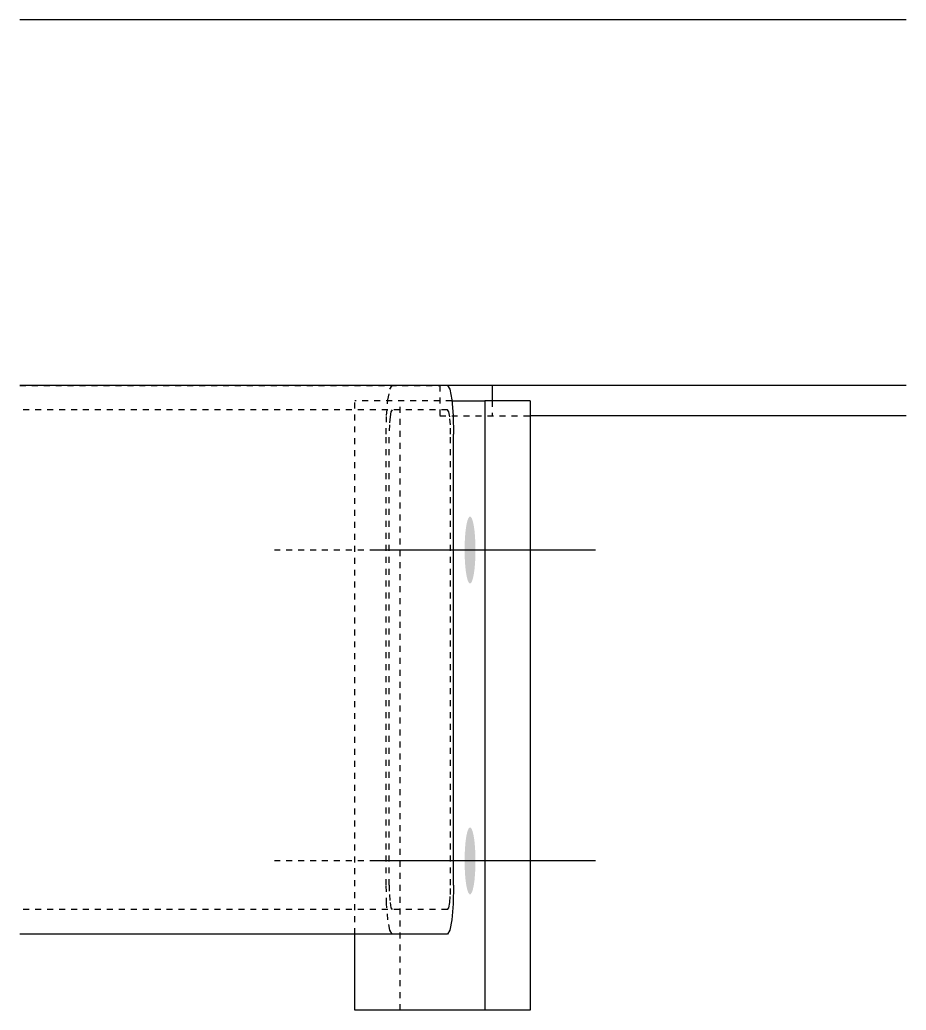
# Model space of a CAD drawing. Header units: millimetres. Extents: x 5285 to 65274, y 8 to 1303.
# Drawn here: x 35333.8 to 35624.5, y 12 to 337 of the extents above; entities that cross this region are included whole.
import ezdxf

# ---------------------------------------------------------------- set-up
doc = ezdxf.new("R2010")
doc.units = ezdxf.units.MM
doc.linetypes.add('DXK_LINE_DOT2', pattern=[3.9198, 1.9599, -1.9599])
doc.layers.add('STÅL', color=7, linetype='Continuous')

msp = doc.modelspace()

# ---------------------------------------------------------------- hatches: boundary and pattern name
at = {"layer": 'STÅL', "linetype": 'Continuous'}
for points in [[(35483.23, 163), (35483.19, 160.71), (35483.07, 158.53), (35482.89, 156.53), (35482.64, 154.83), (35482.33, 153.47), (35481.99, 152.54), (35481.63, 152.06), (35481.25, 152.06), (35480.89, 152.54), (35480.54, 153.47), (35480.24, 154.83), (35479.99, 156.53), (35479.81, 158.53), (35479.69, 160.71), (35479.65, 163), (35479.69, 165.29), (35479.81, 167.47), (35479.99, 169.47), (35480.24, 171.17), (35480.54, 172.53), (35480.89, 173.46), (35481.25, 173.94), (35481.63, 173.94), (35481.99, 173.46), (35482.33, 172.53), (35482.64, 171.17), (35482.89, 169.47), (35483.07, 167.47), (35483.19, 165.29)], [(35483.23, 61), (35483.19, 58.71), (35483.07, 56.53), (35482.89, 54.53), (35482.64, 52.83), (35482.33, 51.47), (35481.99, 50.54), (35481.63, 50.06), (35481.25, 50.06), (35480.89, 50.54), (35480.54, 51.47), (35480.24, 52.83), (35479.99, 54.53), (35479.81, 56.53), (35479.69, 58.71), (35479.65, 61), (35479.69, 63.29), (35479.81, 65.47), (35479.99, 67.47), (35480.24, 69.17), (35480.54, 70.53), (35480.89, 71.46), (35481.25, 71.94), (35481.63, 71.94), (35481.99, 71.46), (35482.33, 70.53), (35482.64, 69.17), (35482.89, 67.47), (35483.07, 65.47), (35483.19, 63.29)]]:
    msp.add_hatch(color=96, dxfattribs=at).paths.add_polyline_path(points)

# ---------------------------------------------------------------- linework, layer by layer
at = {"layer": 'STÅL', "color": 2, "linetype": 'Continuous'}
for p, q in [((35624.46, 337), (35333.8, 337)), ((35474.07, 217), (35333.8, 217)), ((35480.71, 217), (35474.07, 217)), ((35474.07, 217), (35474.82, 215.78)), ((35474.82, 215.78), (35475.46, 212.31)), ((35624.46, 217), (35480.71, 217)), ((35488.69, 217), (35488.69, 212)), ((35475.46, 212.31), (35475.89, 207.12)), ((35475.49, 212), (35486.31, 212)), ((35501.2, 212), (35486.31, 212)), ((35486.31, 212), (35486.31, 12)), ((35501.2, 212), (35501.2, 12)), ((35475.89, 207.12), (35476.04, 201)), ((35624.46, 207), (35501.2, 207)), ((35476.04, 53), (35476.04, 201)), ((35476.04, 53), (35475.89, 46.88)), ((35475.89, 46.88), (35475.46, 41.69)), ((35475.46, 41.69), (35474.82, 38.22)), ((35474.07, 37), (35333.8, 37)), ((35443.66, 12), (35443.66, 37)), ((35474.82, 38.22), (35474.07, 37)), ((35501.2, 12), (35443.66, 12))]:
    msp.add_line(p, q, dxfattribs=at)
at = {"layer": 'STÅL', "color": 7, "linetype": 'DXK_LINE_DOT2'}
for p, q in [((35333.8, 217), (35471.5, 217)), ((35454.51, 212.31), (35455.15, 215.78)), ((35455.15, 215.78), (35455.9, 217)), ((35480.71, 217), (35471.5, 217)), ((35471.5, 217), (35471.5, 207)), ((35624.46, 217), (35480.71, 217)), ((35443.66, 37), (35443.66, 212)), ((35475.49, 212), (35443.66, 212)), ((35454.09, 207.12), (35454.51, 212.31)), ((35458.55, 12), (35458.55, 212)), ((35488.69, 212), (35488.69, 207)), ((35474.07, 209), (35333.8, 209)), ((35455.52, 208.39), (35455.21, 206.66)), ((35455.9, 209), (35455.52, 208.39)), ((35474.45, 208.39), (35474.07, 209)), ((35474.77, 206.66), (35474.45, 208.39)), ((35453.94, 201), (35454.09, 207.12)), ((35455.21, 206.66), (35454.99, 204.06)), ((35471.5, 207), (35501.2, 207)), ((35474.98, 204.06), (35474.77, 206.66)), ((35454.99, 204.06), (35454.92, 201)), ((35475.06, 201), (35474.98, 204.06)), ((35453.94, 53), (35453.94, 201)), ((35454.92, 53), (35454.92, 201)), ((35475.06, 53), (35475.06, 201)), ((35454.09, 46.88), (35453.94, 53)), ((35454.92, 53), (35454.99, 49.94)), ((35474.98, 49.94), (35475.06, 53)), ((35454.99, 49.94), (35455.21, 47.34)), ((35474.77, 47.34), (35474.98, 49.94)), ((35454.51, 41.69), (35454.09, 46.88)), ((35455.21, 47.34), (35455.52, 45.61)), ((35455.52, 45.61), (35455.9, 45)), ((35474.07, 45), (35474.45, 45.61)), ((35474.45, 45.61), (35474.77, 47.34)), ((35474.07, 45), (35333.8, 45)), ((35455.15, 38.22), (35454.51, 41.69)), ((35455.9, 37), (35455.15, 38.22))]:
    msp.add_line(p, q, dxfattribs=at)
at = {"layer": 'STÅL', "color": 96, "linetype": 'DXK_LINE_DOT2'}
for p, q in [((35489.73, 163), (35417.27, 163)), ((35489.73, 61), (35417.27, 61))]:
    msp.add_line(p, q, dxfattribs=at)
at = {"layer": 'STÅL', "color": 96, "linetype": 'Continuous'}
for p, q in [((35522.63, 163), (35450.17, 163)), ((35522.63, 61), (35450.17, 61))]:
    msp.add_line(p, q, dxfattribs=at)

doc.saveas('drawing.dxf')
